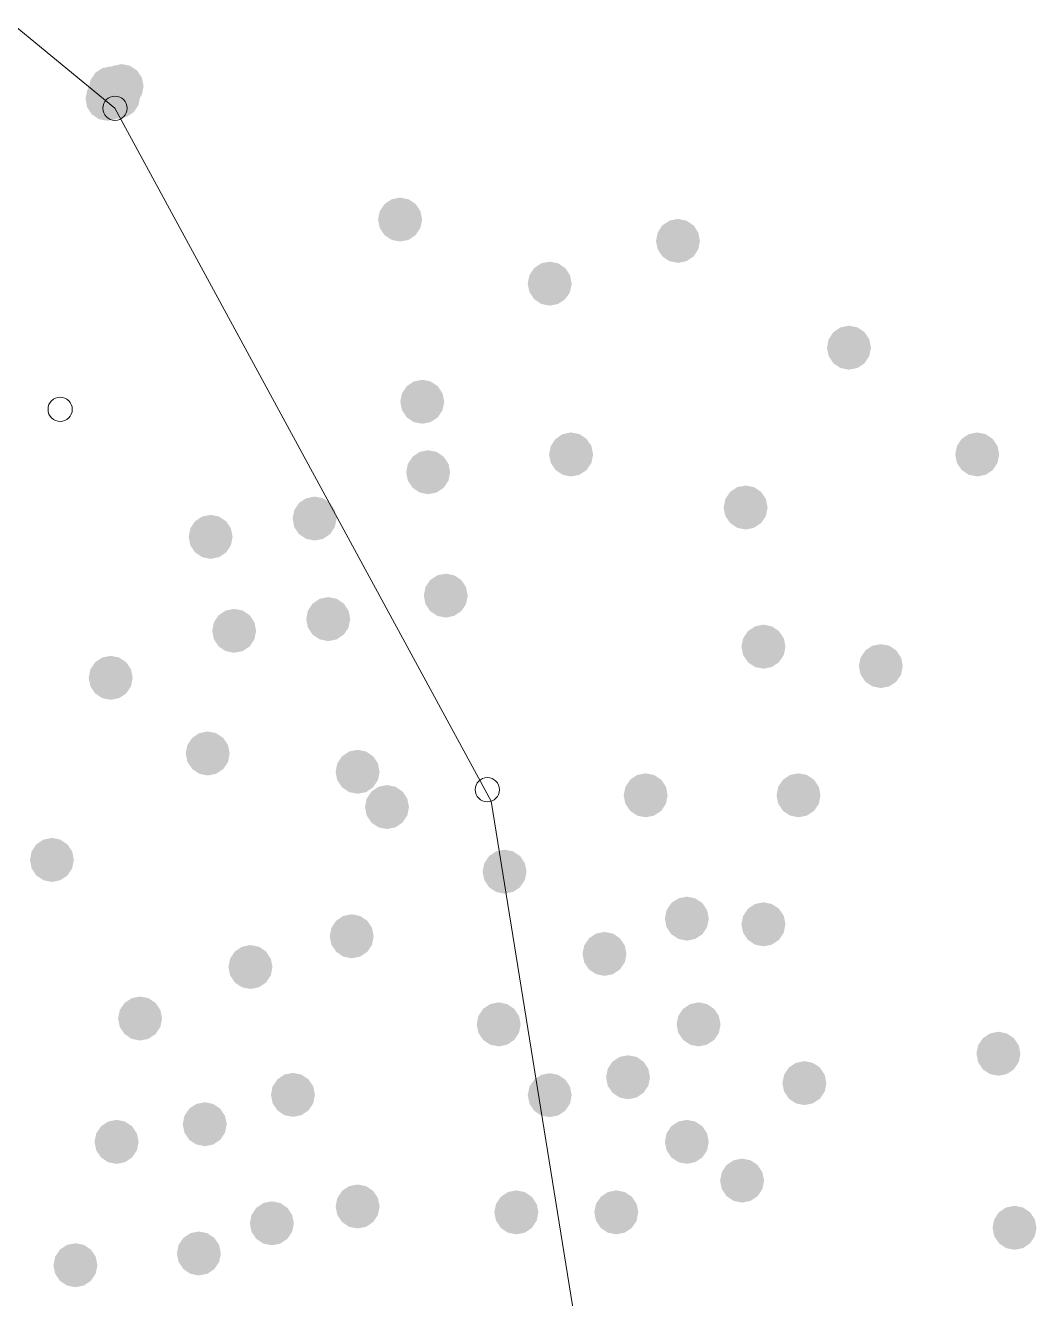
# Model space of a CAD drawing. Header units: millimetres. Extents: x 87938 to 265635, y 330093 to 434310.
# Drawn here: x 238074 to 239385, y 387129 to 388779 of the extents above; entities that cross this region are included whole.
import ezdxf

# ---------------------------------------------------------------- set-up
doc = ezdxf.new("R2010")
doc.units = ezdxf.units.MM

# ---------------------------------------------------------------- blocks, each defined once
blk = doc.blocks.new('A$C3F56660F')
at = {"lineweight": 0}
for p, q in [((5812.8, 7148.3), (5045.8, 7777.4)), ((6300.5, 6249.9), (5812.8, 7148.3)), ((6480.9, 5132.2), (6300.5, 6249.9))]:
    blk.add_line(p, q, dxfattribs=at)
for centre, start, end in [((5812.8, 7148.3), 0, 180), ((5812.8, 7148.3), 180, 0), ((5741.7, 6758), 0, 180), ((5741.7, 6758), 180, 0), ((6295.6, 6264.8), 0, 180), ((6295.6, 6264.8), 180, 0)]:
    blk.add_arc(centre, 15.7, start, end, dxfattribs=at)
for points in [[(5807.5, 7174), (5807.5, 7202.5), (5787.3, 7194.2), (5796.5, 7200.4)], [(5821.4, 7176.9), (5801.2, 7197.1), (5792.9, 7176.9), (5795.1, 7187.8)], [(5821.4, 7176.9), (5821.4, 7205.5), (5801.2, 7197.1), (5810.5, 7203.3)], [(5807.5, 7174), (5827.6, 7194.2), (5807.5, 7202.5), (5818.4, 7200.4)], [(5821.4, 7176.9), (5841.6, 7197.1), (5821.4, 7205.5), (5832.3, 7203.3)], [(5821.4, 7176.9), (5849.9, 7176.9), (5841.6, 7197.1), (5847.7, 7187.8)], [(5803, 7160.5), (5782.8, 7180.6), (5774.5, 7160.5), (5776.7, 7171.4)], [(5807.5, 7174), (5787.3, 7194.2), (5778.9, 7174), (5781.1, 7184.9)], [(5803, 7160.5), (5803, 7189), (5782.8, 7180.6), (5792.1, 7186.8)], [(5817, 7163.4), (5796.8, 7183.6), (5788.4, 7163.4), (5790.6, 7174.3)], [(5817, 7163.4), (5817, 7191.9), (5796.8, 7183.6), (5806, 7189.7)], [(5803, 7160.5), (5823.2, 7180.6), (5803, 7189), (5813.9, 7186.8)], [(5803, 7160.5), (5831.5, 7160.5), (5823.2, 7180.6), (5829.3, 7171.4)], [(5807.5, 7174), (5836, 7174), (5827.6, 7194.2), (5833.8, 7184.9)], [(5817, 7163.4), (5837.1, 7183.6), (5817, 7191.9), (5827.9, 7189.7)], [(5817, 7163.4), (5845.5, 7163.4), (5837.1, 7183.6), (5843.3, 7174.3)], [(5807.5, 7174), (5778.9, 7174), (5787.3, 7153.9), (5781.1, 7163.1)], [(5807.5, 7174), (5787.3, 7153.9), (5807.5, 7145.5), (5796.5, 7147.7)], [(5817, 7163.4), (5788.4, 7163.4), (5796.8, 7143.2), (5790.6, 7152.5)], [(5821.4, 7176.9), (5792.9, 7176.9), (5801.2, 7156.8), (5795.1, 7166)], [(5817, 7163.4), (5796.8, 7143.2), (5817, 7134.9), (5806, 7137.1)], [(5821.4, 7176.9), (5801.2, 7156.8), (5821.4, 7148.4), (5810.5, 7150.6)], [(5807.5, 7174), (5807.5, 7145.5), (5827.6, 7153.9), (5818.4, 7147.7)], [(5807.5, 7174), (5827.6, 7153.9), (5836, 7174), (5833.8, 7163.1)], [(5817, 7163.4), (5817, 7134.9), (5837.1, 7143.2), (5827.9, 7137.1)], [(5817, 7163.4), (5837.1, 7143.2), (5845.5, 7163.4), (5843.3, 7152.5)], [(5821.4, 7176.9), (5821.4, 7148.4), (5841.6, 7156.8), (5832.3, 7150.6)], [(5821.4, 7176.9), (5841.6, 7156.8), (5849.9, 7176.9), (5847.7, 7166)], [(5803, 7160.5), (5774.5, 7160.5), (5782.8, 7140.3), (5776.7, 7149.6)], [(5803, 7160.5), (5782.8, 7140.3), (5803, 7132), (5792.1, 7134.1)], [(5803, 7160.5), (5803, 7132), (5823.2, 7140.3), (5813.9, 7134.1)], [(5803, 7160.5), (5823.2, 7140.3), (5831.5, 7160.5), (5829.3, 7149.6)], [(6182.4, 7004), (6182.4, 7032.5), (6162.3, 7024.1), (6171.5, 7030.3)], [(6182.4, 7004), (6202.6, 7024.1), (6182.4, 7032.5), (6193.4, 7030.3)], [(6182.4, 7004), (6162.3, 7024.1), (6153.9, 7004), (6156.1, 7014.9)], [(6182.4, 7004), (6211, 7004), (6202.6, 7024.1), (6208.8, 7014.9)], [(6182.4, 7004), (6153.9, 7004), (6162.3, 6983.8), (6156.1, 6993.1)], [(6182.4, 7004), (6162.3, 6983.8), (6182.4, 6975.5), (6171.5, 6977.6)], [(6182.4, 7004), (6182.4, 6975.5), (6202.6, 6983.8), (6193.4, 6977.6)], [(6182.4, 7004), (6202.6, 6983.8), (6211, 7004), (6208.8, 6993.1)], [(6542.7, 6976.3), (6542.7, 7004.8), (6522.5, 6996.5), (6531.8, 7002.6)], [(6542.7, 6976.3), (6562.9, 6996.5), (6542.7, 7004.8), (6553.6, 7002.6)], [(6542.7, 6976.3), (6522.5, 6996.5), (6514.2, 6976.3), (6516.4, 6987.2)], [(6542.7, 6976.3), (6571.2, 6976.3), (6562.9, 6996.5), (6569, 6987.2)], [(6542.7, 6976.3), (6514.2, 6976.3), (6522.5, 6956.1), (6516.4, 6965.4)], [(6542.7, 6976.3), (6522.5, 6956.1), (6542.7, 6947.8), (6531.8, 6950)], [(6542.7, 6976.3), (6542.7, 6947.8), (6562.9, 6956.1), (6553.6, 6950)], [(6542.7, 6976.3), (6562.9, 6956.1), (6571.2, 6976.3), (6569, 6965.4)], [(6376.4, 6920.9), (6376.4, 6949.4), (6356.3, 6941.1), (6365.5, 6947.3)], [(6376.4, 6920.9), (6396.6, 6941.1), (6376.4, 6949.4), (6387.3, 6947.3)], [(6376.4, 6920.9), (6356.3, 6941.1), (6347.9, 6920.9), (6350.1, 6931.8)], [(6376.4, 6920.9), (6404.9, 6920.9), (6396.6, 6941.1), (6402.8, 6931.8)], [(6376.4, 6920.9), (6347.9, 6920.9), (6356.3, 6900.8), (6350.1, 6910)], [(6376.4, 6920.9), (6356.3, 6900.8), (6376.4, 6892.4), (6365.5, 6894.6)], [(6376.4, 6920.9), (6376.4, 6892.4), (6396.6, 6900.8), (6387.3, 6894.6)], [(6376.4, 6920.9), (6396.6, 6900.8), (6404.9, 6920.9), (6402.8, 6910)], [(6764.4, 6837.9), (6764.4, 6866.4), (6744.2, 6858), (6753.5, 6864.2)], [(6764.4, 6837.9), (6784.6, 6858), (6764.4, 6866.4), (6775.3, 6864.2)], [(6764.4, 6837.9), (6744.2, 6858), (6735.9, 6837.9), (6738.1, 6848.8)], [(6764.4, 6837.9), (6792.9, 6837.9), (6784.6, 6858), (6790.8, 6848.8)], [(6764.4, 6837.9), (6735.9, 6837.9), (6744.2, 6817.7), (6738.1, 6827)], [(6764.4, 6837.9), (6744.2, 6817.7), (6764.4, 6809.4), (6753.5, 6811.5)], [(6764.4, 6837.9), (6764.4, 6809.4), (6784.6, 6817.7), (6775.3, 6811.5)], [(6764.4, 6837.9), (6784.6, 6817.7), (6792.9, 6837.9), (6790.8, 6827)], [(6211.2, 6767.8), (6191, 6787.9), (6182.7, 6767.8), (6184.9, 6778.7)], [(6211.2, 6767.8), (6211.2, 6796.3), (6191, 6787.9), (6200.3, 6794.1)], [(6211.2, 6767.8), (6231.4, 6787.9), (6211.2, 6796.3), (6222.1, 6794.1)], [(6211.2, 6767.8), (6239.7, 6767.8), (6231.4, 6787.9), (6237.5, 6778.7)], [(6211.2, 6767.8), (6182.7, 6767.8), (6191, 6747.6), (6184.9, 6756.9)], [(6211.2, 6767.8), (6191, 6747.6), (6211.2, 6739.3), (6200.3, 6741.4)], [(6211.2, 6767.8), (6211.2, 6739.3), (6231.4, 6747.6), (6222.1, 6741.4)], [(6211.2, 6767.8), (6231.4, 6747.6), (6239.7, 6767.8), (6237.5, 6756.9)], [(6404.1, 6699.4), (6384, 6719.6), (6375.6, 6699.4), (6377.8, 6710.4)], [(6404.1, 6699.4), (6404.1, 6728), (6384, 6719.6), (6393.2, 6725.8)], [(6404.1, 6699.4), (6424.3, 6719.6), (6404.1, 6728), (6415.1, 6725.8)], [(6404.1, 6699.4), (6432.7, 6699.4), (6424.3, 6719.6), (6430.5, 6710.4)], [(6930.7, 6699.4), (6910.5, 6719.6), (6902.2, 6699.4), (6904.3, 6710.4)], [(6930.7, 6699.4), (6930.7, 6728), (6910.5, 6719.6), (6919.8, 6725.8)], [(6930.7, 6699.4), (6950.8, 6719.6), (6930.7, 6728), (6941.6, 6725.8)], [(6930.7, 6699.4), (6959.2, 6699.4), (6950.8, 6719.6), (6957, 6710.4)], [(6218.8, 6676.4), (6218.8, 6704.9), (6198.7, 6696.6), (6207.9, 6702.8)], [(6218.8, 6676.4), (6239, 6696.6), (6218.8, 6704.9), (6229.7, 6702.8)], [(6218.8, 6676.4), (6198.7, 6696.6), (6190.3, 6676.4), (6192.5, 6687.3)], [(6218.8, 6676.4), (6247.3, 6676.4), (6239, 6696.6), (6245.2, 6687.3)], [(6404.1, 6699.4), (6375.6, 6699.4), (6384, 6679.3), (6377.8, 6688.5)], [(6404.1, 6699.4), (6384, 6679.3), (6404.1, 6670.9), (6393.2, 6673.1)], [(6404.1, 6699.4), (6404.1, 6670.9), (6424.3, 6679.3), (6415.1, 6673.1)], [(6404.1, 6699.4), (6424.3, 6679.3), (6432.7, 6699.4), (6430.5, 6688.5)], [(6930.7, 6699.4), (6902.2, 6699.4), (6910.5, 6679.3), (6904.3, 6688.5)], [(6930.7, 6699.4), (6910.5, 6679.3), (6930.7, 6670.9), (6919.8, 6673.1)], [(6930.7, 6699.4), (6930.7, 6670.9), (6950.8, 6679.3), (6941.6, 6673.1)], [(6930.7, 6699.4), (6950.8, 6679.3), (6959.2, 6699.4), (6957, 6688.5)], [(6218.8, 6676.4), (6190.3, 6676.4), (6198.7, 6656.3), (6192.5, 6665.5)], [(6218.8, 6676.4), (6198.7, 6656.3), (6218.8, 6647.9), (6207.9, 6650.1)], [(6218.8, 6676.4), (6218.8, 6647.9), (6239, 6656.3), (6229.7, 6650.1)], [(6218.8, 6676.4), (6239, 6656.3), (6247.3, 6676.4), (6245.2, 6665.5)], [(6630.4, 6630.7), (6630.4, 6659.2), (6610.3, 6650.9), (6619.5, 6657.1)], [(6630.4, 6630.7), (6650.6, 6650.9), (6630.4, 6659.2), (6641.3, 6657.1)], [(6071.6, 6616.4), (6051.4, 6636.5), (6043.1, 6616.4), (6045.2, 6627.3)], [(6071.6, 6616.4), (6071.6, 6644.9), (6051.4, 6636.5), (6060.7, 6642.7)], [(6071.6, 6616.4), (6091.7, 6636.5), (6071.6, 6644.9), (6082.5, 6642.7)], [(6071.6, 6616.4), (6100.1, 6616.4), (6091.7, 6636.5), (6097.9, 6627.3)], [(6630.4, 6630.7), (6610.3, 6650.9), (6601.9, 6630.7), (6604.1, 6641.6)], [(6630.4, 6630.7), (6658.9, 6630.7), (6650.6, 6650.9), (6656.8, 6641.6)], [(5936.8, 6592.7), (5936.8, 6621.2), (5916.6, 6612.8), (5925.9, 6619)], [(5936.8, 6592.7), (5957, 6612.8), (5936.8, 6621.2), (5947.7, 6619)], [(6630.4, 6630.7), (6601.9, 6630.7), (6610.3, 6610.6), (6604.1, 6619.8)], [(6630.4, 6630.7), (6610.3, 6610.6), (6630.4, 6602.2), (6619.5, 6604.4)], [(6630.4, 6630.7), (6630.4, 6602.2), (6650.6, 6610.6), (6641.3, 6604.4)], [(6630.4, 6630.7), (6650.6, 6610.6), (6658.9, 6630.7), (6656.8, 6619.8)], [(5936.8, 6592.7), (5916.6, 6612.8), (5908.3, 6592.7), (5910.5, 6603.6)], [(5936.8, 6592.7), (5965.3, 6592.7), (5957, 6612.8), (5963.1, 6603.6)], [(6071.6, 6616.4), (6043.1, 6616.4), (6051.4, 6596.2), (6045.2, 6605.5)], [(6071.6, 6616.4), (6051.4, 6596.2), (6071.6, 6587.9), (6060.7, 6590)], [(6071.6, 6616.4), (6071.6, 6587.9), (6091.7, 6596.2), (6082.5, 6590)], [(6071.6, 6616.4), (6091.7, 6596.2), (6100.1, 6616.4), (6097.9, 6605.5)], [(5936.8, 6592.7), (5908.3, 6592.7), (5916.6, 6572.5), (5910.5, 6581.7)], [(5936.8, 6592.7), (5916.6, 6572.5), (5936.8, 6564.1), (5925.9, 6566.3)], [(5936.8, 6592.7), (5936.8, 6564.1), (5957, 6572.5), (5947.7, 6566.3)], [(5936.8, 6592.7), (5957, 6572.5), (5965.3, 6592.7), (5963.1, 6581.7)], [(6241.7, 6516.5), (6221.5, 6536.7), (6213.2, 6516.5), (6215.3, 6527.4)], [(6241.7, 6516.5), (6241.7, 6545), (6221.5, 6536.7), (6230.8, 6542.8)], [(6241.7, 6516.5), (6261.8, 6536.7), (6241.7, 6545), (6252.6, 6542.8)], [(6241.7, 6516.5), (6270.2, 6516.5), (6261.8, 6536.7), (6268, 6527.4)], [(6089.2, 6486), (6069.1, 6506.2), (6060.7, 6486), (6062.9, 6497)], [(6089.2, 6486), (6089.2, 6514.6), (6069.1, 6506.2), (6078.3, 6512.4)], [(6089.2, 6486), (6109.4, 6506.2), (6089.2, 6514.6), (6100.2, 6512.4)], [(6089.2, 6486), (6117.8, 6486), (6109.4, 6506.2), (6115.6, 6497)], [(6241.7, 6516.5), (6213.2, 6516.5), (6221.5, 6496.3), (6215.3, 6505.6)], [(6241.7, 6516.5), (6221.5, 6496.3), (6241.7, 6488), (6230.8, 6490.2)], [(6241.7, 6516.5), (6241.7, 6488), (6261.8, 6496.3), (6252.6, 6490.2)], [(6241.7, 6516.5), (6261.8, 6496.3), (6270.2, 6516.5), (6268, 6505.6)], [(5967.3, 6470.8), (5947.1, 6491), (5938.8, 6470.8), (5941, 6481.7)], [(5967.3, 6470.8), (5967.3, 6499.3), (5947.1, 6491), (5956.4, 6497.2)], [(5967.3, 6470.8), (5987.5, 6491), (5967.3, 6499.3), (5978.2, 6497.2)], [(5967.3, 6470.8), (5995.8, 6470.8), (5987.5, 6491), (5993.6, 6481.7)], [(6089.2, 6486), (6060.7, 6486), (6069.1, 6465.9), (6062.9, 6475.1)], [(6089.2, 6486), (6069.1, 6465.9), (6089.2, 6457.5), (6078.3, 6459.7)], [(6089.2, 6486), (6089.2, 6457.5), (6109.4, 6465.9), (6100.2, 6459.7)], [(6089.2, 6486), (6109.4, 6465.9), (6117.8, 6486), (6115.6, 6475.1)], [(5967.3, 6470.8), (5938.8, 6470.8), (5947.1, 6450.7), (5941, 6459.9)], [(5967.3, 6470.8), (5947.1, 6450.7), (5967.3, 6442.3), (5956.4, 6444.5)], [(5967.3, 6470.8), (5967.3, 6442.3), (5987.5, 6450.7), (5978.2, 6444.5)], [(5967.3, 6470.8), (5987.5, 6450.7), (5995.8, 6470.8), (5993.6, 6459.9)], [(6653.6, 6450.3), (6633.4, 6470.4), (6625, 6450.3), (6627.2, 6461.2)], [(6653.6, 6450.3), (6653.6, 6478.8), (6633.4, 6470.4), (6642.6, 6476.6)], [(6653.6, 6450.3), (6673.7, 6470.4), (6653.6, 6478.8), (6664.5, 6476.6)], [(6653.6, 6450.3), (6682.1, 6450.3), (6673.7, 6470.4), (6679.9, 6461.2)], [(6805.7, 6425.1), (6805.7, 6453.6), (6785.6, 6445.3), (6794.8, 6451.5)], [(6805.7, 6425.1), (6825.9, 6445.3), (6805.7, 6453.6), (6816.6, 6451.5)], [(5807.2, 6409.9), (5807.2, 6438.4), (5787.1, 6430.1), (5796.3, 6436.2)], [(5807.2, 6409.9), (5827.4, 6430.1), (5807.2, 6438.4), (5818.1, 6436.2)], [(6653.6, 6450.3), (6625, 6450.3), (6633.4, 6430.1), (6627.2, 6439.4)], [(6653.6, 6450.3), (6633.4, 6430.1), (6653.6, 6421.8), (6642.6, 6423.9)], [(6653.6, 6450.3), (6653.6, 6421.8), (6673.7, 6430.1), (6664.5, 6423.9)], [(6653.6, 6450.3), (6673.7, 6430.1), (6682.1, 6450.3), (6679.9, 6439.4)], [(6805.7, 6425.1), (6785.6, 6445.3), (6777.2, 6425.1), (6779.4, 6436)], [(6805.7, 6425.1), (6834.2, 6425.1), (6825.9, 6445.3), (6832.1, 6436)], [(5807.2, 6409.9), (5787.1, 6430.1), (5778.7, 6409.9), (5780.9, 6420.8)], [(5807.2, 6409.9), (5835.7, 6409.9), (5827.4, 6430.1), (5833.6, 6420.8)], [(6805.7, 6425.1), (6777.2, 6425.1), (6785.6, 6405), (6779.4, 6414.2)], [(6805.7, 6425.1), (6785.6, 6405), (6805.7, 6396.6), (6794.8, 6398.8)], [(6805.7, 6425.1), (6805.7, 6396.6), (6825.9, 6405), (6816.6, 6398.8)], [(6805.7, 6425.1), (6825.9, 6405), (6834.2, 6425.1), (6832.1, 6414.2)], [(5807.2, 6409.9), (5778.7, 6409.9), (5787.1, 6389.7), (5780.9, 6399)], [(5807.2, 6409.9), (5787.1, 6389.7), (5807.2, 6381.4), (5796.3, 6383.6)], [(5807.2, 6409.9), (5807.2, 6381.4), (5827.4, 6389.7), (5818.1, 6383.6)], [(5807.2, 6409.9), (5827.4, 6389.7), (5835.7, 6409.9), (5833.6, 6399)], [(5933, 6311.8), (5933, 6340.4), (5912.9, 6332), (5922.1, 6338.2)], [(5933, 6311.8), (5953.2, 6332), (5933, 6340.4), (5943.9, 6338.2)], [(5933, 6311.8), (5912.9, 6332), (5904.5, 6311.8), (5906.7, 6322.8)], [(5933, 6311.8), (5961.5, 6311.8), (5953.2, 6332), (5959.4, 6322.8)], [(5933, 6311.8), (5904.5, 6311.8), (5912.9, 6291.7), (5906.7, 6300.9)], [(5933, 6311.8), (5912.9, 6291.7), (5933, 6283.3), (5922.1, 6285.5)], [(5933, 6311.8), (5933, 6283.3), (5953.2, 6291.7), (5943.9, 6285.5)], [(5933, 6311.8), (5953.2, 6291.7), (5961.5, 6311.8), (5959.4, 6300.9)], [(6127.4, 6288.1), (6107.2, 6308.2), (6098.8, 6288.1), (6101, 6299)], [(6127.4, 6288.1), (6127.4, 6316.6), (6107.2, 6308.2), (6116.4, 6314.4)], [(6127.4, 6288.1), (6147.5, 6308.2), (6127.4, 6316.6), (6138.3, 6314.4)], [(6127.4, 6288.1), (6155.9, 6288.1), (6147.5, 6308.2), (6153.7, 6299)], [(6127.4, 6288.1), (6098.8, 6288.1), (6107.2, 6267.9), (6101, 6277.2)], [(6127.4, 6288.1), (6107.2, 6267.9), (6127.4, 6259.6), (6116.4, 6261.7)], [(6127.4, 6288.1), (6127.4, 6259.6), (6147.5, 6267.9), (6138.3, 6261.7)], [(6127.4, 6288.1), (6147.5, 6267.9), (6155.9, 6288.1), (6153.7, 6277.2)], [(6500.8, 6257.6), (6480.7, 6277.8), (6472.3, 6257.6), (6474.5, 6268.5)], [(6500.8, 6257.6), (6500.8, 6286.1), (6480.7, 6277.8), (6489.9, 6284)], [(6500.8, 6257.6), (6521, 6277.8), (6500.8, 6286.1), (6511.7, 6284)], [(6500.8, 6257.6), (6529.3, 6257.6), (6521, 6277.8), (6527.2, 6268.5)], [(6699, 6257.6), (6678.9, 6277.8), (6670.5, 6257.6), (6672.7, 6268.5)], [(6699, 6257.6), (6699, 6286.1), (6678.9, 6277.8), (6688.1, 6284)], [(6699, 6257.6), (6719.2, 6277.8), (6699, 6286.1), (6709.9, 6284)], [(6699, 6257.6), (6727.5, 6257.6), (6719.2, 6277.8), (6725.4, 6268.5)], [(6165.5, 6242.4), (6145.3, 6262.5), (6137, 6242.4), (6139.1, 6253.3)], [(6165.5, 6242.4), (6165.5, 6270.9), (6145.3, 6262.5), (6154.6, 6268.7)], [(6165.5, 6242.4), (6185.6, 6262.5), (6165.5, 6270.9), (6176.4, 6268.7)], [(6165.5, 6242.4), (6194, 6242.4), (6185.6, 6262.5), (6191.8, 6253.3)], [(6500.8, 6257.6), (6472.3, 6257.6), (6480.7, 6237.4), (6474.5, 6246.7)], [(6500.8, 6257.6), (6480.7, 6237.4), (6500.8, 6229.1), (6489.9, 6231.3)], [(6500.8, 6257.6), (6500.8, 6229.1), (6521, 6237.4), (6511.7, 6231.3)], [(6500.8, 6257.6), (6521, 6237.4), (6529.3, 6257.6), (6527.2, 6246.7)], [(6699, 6257.6), (6670.5, 6257.6), (6678.9, 6237.4), (6672.7, 6246.7)], [(6699, 6257.6), (6678.9, 6237.4), (6699, 6229.1), (6688.1, 6231.3)], [(6699, 6257.6), (6699, 6229.1), (6719.2, 6237.4), (6709.9, 6231.3)], [(6699, 6257.6), (6719.2, 6237.4), (6727.5, 6257.6), (6725.4, 6246.7)], [(6165.5, 6242.4), (6137, 6242.4), (6145.3, 6222.2), (6139.1, 6231.5)], [(6165.5, 6242.4), (6145.3, 6222.2), (6165.5, 6213.9), (6154.6, 6216)], [(6165.5, 6242.4), (6165.5, 6213.9), (6185.6, 6222.2), (6176.4, 6216)], [(6165.5, 6242.4), (6185.6, 6222.2), (6194, 6242.4), (6191.8, 6231.5)], [(5731, 6173.9), (5710.8, 6194), (5702.5, 6173.9), (5704.7, 6184.8)], [(5731, 6173.9), (5731, 6202.4), (5710.8, 6194), (5720.1, 6200.2)], [(5731, 6173.9), (5751.2, 6194), (5731, 6202.4), (5741.9, 6200.2)], [(5731, 6173.9), (5759.5, 6173.9), (5751.2, 6194), (5757.3, 6184.8)], [(5731, 6173.9), (5702.5, 6173.9), (5710.8, 6153.7), (5704.7, 6162.9)], [(5731, 6173.9), (5710.8, 6153.7), (5731, 6145.3), (5720.1, 6147.5)], [(5731, 6173.9), (5731, 6145.3), (5751.2, 6153.7), (5741.9, 6147.5)], [(5731, 6173.9), (5751.2, 6153.7), (5759.5, 6173.9), (5757.3, 6162.9)], [(6317.9, 6158.6), (6297.7, 6178.8), (6289.4, 6158.6), (6291.6, 6169.5)], [(6317.9, 6158.6), (6317.9, 6187.1), (6297.7, 6178.8), (6307, 6185)], [(6317.9, 6158.6), (6338.1, 6178.8), (6317.9, 6187.1), (6328.8, 6185)], [(6317.9, 6158.6), (6346.4, 6158.6), (6338.1, 6178.8), (6344.2, 6169.5)], [(6317.9, 6158.6), (6289.4, 6158.6), (6297.7, 6138.5), (6291.6, 6147.7)], [(6317.9, 6158.6), (6297.7, 6138.5), (6317.9, 6130.1), (6307, 6132.3)], [(6317.9, 6158.6), (6317.9, 6130.1), (6338.1, 6138.5), (6328.8, 6132.3)], [(6317.9, 6158.6), (6338.1, 6138.5), (6346.4, 6158.6), (6344.2, 6147.7)], [(6554.2, 6097.7), (6554.2, 6126.2), (6534, 6117.9), (6543.3, 6124)], [(6554.2, 6097.7), (6574.4, 6117.9), (6554.2, 6126.2), (6565.1, 6124)], [(6554.2, 6097.7), (6534, 6117.9), (6525.7, 6097.7), (6527.9, 6108.6)], [(6554.2, 6097.7), (6582.7, 6097.7), (6574.4, 6117.9), (6580.5, 6108.6)], [(6653.6, 6090.4), (6633.4, 6110.5), (6625, 6090.4), (6627.2, 6101.3)], [(6653.6, 6090.4), (6653.6, 6118.9), (6633.4, 6110.5), (6642.6, 6116.7)], [(6653.6, 6090.4), (6673.7, 6110.5), (6653.6, 6118.9), (6664.5, 6116.7)], [(6653.6, 6090.4), (6682.1, 6090.4), (6673.7, 6110.5), (6679.9, 6101.3)], [(6119.7, 6074.9), (6099.6, 6095), (6091.2, 6074.9), (6093.4, 6085.8)], [(6119.7, 6074.9), (6119.7, 6103.4), (6099.6, 6095), (6108.8, 6101.2)], [(6119.7, 6074.9), (6139.9, 6095), (6119.7, 6103.4), (6130.6, 6101.2)], [(6119.7, 6074.9), (6148.2, 6074.9), (6139.9, 6095), (6146.1, 6085.8)], [(6554.2, 6097.7), (6525.7, 6097.7), (6534, 6077.5), (6527.9, 6086.8)], [(6554.2, 6097.7), (6534, 6077.5), (6554.2, 6069.2), (6543.3, 6071.4)], [(6554.2, 6097.7), (6554.2, 6069.2), (6574.4, 6077.5), (6565.1, 6071.4)], [(6554.2, 6097.7), (6574.4, 6077.5), (6582.7, 6097.7), (6580.5, 6086.8)], [(6653.6, 6090.4), (6625, 6090.4), (6633.4, 6070.2), (6627.2, 6079.5)], [(6653.6, 6090.4), (6633.4, 6070.2), (6653.6, 6061.9), (6642.6, 6064)], [(6653.6, 6090.4), (6653.6, 6061.9), (6673.7, 6070.2), (6664.5, 6064)], [(6653.6, 6090.4), (6673.7, 6070.2), (6682.1, 6090.4), (6679.9, 6079.5)], [(6119.7, 6074.9), (6091.2, 6074.9), (6099.6, 6054.7), (6093.4, 6063.9)], [(6119.7, 6074.9), (6099.6, 6054.7), (6119.7, 6046.3), (6108.8, 6048.5)], [(6119.7, 6074.9), (6119.7, 6046.3), (6139.9, 6054.7), (6130.6, 6048.5)], [(6119.7, 6074.9), (6139.9, 6054.7), (6148.2, 6074.9), (6146.1, 6063.9)], [(6447.5, 6052), (6447.5, 6080.5), (6427.3, 6072.2), (6436.6, 6078.4)], [(6447.5, 6052), (6467.6, 6072.2), (6447.5, 6080.5), (6458.4, 6078.4)], [(5988.4, 6035), (5988.4, 6063.5), (5968.3, 6055.2), (5977.5, 6061.3)], [(5988.4, 6035), (6008.6, 6055.2), (5988.4, 6063.5), (5999.4, 6061.3)], [(6447.5, 6052), (6427.3, 6072.2), (6419, 6052), (6421.1, 6062.9)], [(6447.5, 6052), (6476, 6052), (6467.6, 6072.2), (6473.8, 6062.9)], [(5988.4, 6035), (5968.3, 6055.2), (5959.9, 6035), (5962.1, 6045.9)], [(5988.4, 6035), (6017, 6035), (6008.6, 6055.2), (6014.8, 6045.9)], [(6447.5, 6052), (6419, 6052), (6427.3, 6031.9), (6421.1, 6041.1)], [(6447.5, 6052), (6427.3, 6031.9), (6447.5, 6023.5), (6436.6, 6025.7)], [(6447.5, 6052), (6447.5, 6023.5), (6467.6, 6031.9), (6458.4, 6025.7)], [(6447.5, 6052), (6467.6, 6031.9), (6476, 6052), (6473.8, 6041.1)], [(5988.4, 6035), (5959.9, 6035), (5968.3, 6014.8), (5962.1, 6024.1)], [(5988.4, 6035), (5968.3, 6014.8), (5988.4, 6006.5), (5977.5, 6008.7)], [(5988.4, 6035), (5988.4, 6006.5), (6008.6, 6014.8), (5999.4, 6008.7)], [(5988.4, 6035), (6008.6, 6014.8), (6017, 6035), (6014.8, 6024.1)], [(5845.3, 5968.3), (5845.3, 5996.8), (5825.2, 5988.4), (5834.4, 5994.6)], [(5845.3, 5968.3), (5865.5, 5988.4), (5845.3, 5996.8), (5856.2, 5994.6)], [(5845.3, 5968.3), (5825.2, 5988.4), (5816.8, 5968.3), (5819, 5979.2)], [(5845.3, 5968.3), (5873.9, 5968.3), (5865.5, 5988.4), (5871.7, 5979.2)], [(6310.3, 5960.6), (6290.1, 5980.8), (6281.8, 5960.6), (6283.9, 5971.6)], [(6310.3, 5960.6), (6310.3, 5989.2), (6290.1, 5980.8), (6299.4, 5987)], [(6310.3, 5960.6), (6330.4, 5980.8), (6310.3, 5989.2), (6321.2, 5987)], [(6310.3, 5960.6), (6338.8, 5960.6), (6330.4, 5980.8), (6336.6, 5971.6)], [(6569.4, 5960.6), (6549.3, 5980.8), (6540.9, 5960.6), (6543.1, 5971.6)], [(6569.4, 5960.6), (6569.4, 5989.2), (6549.3, 5980.8), (6558.5, 5987)], [(6569.4, 5960.6), (6589.6, 5980.8), (6569.4, 5989.2), (6580.3, 5987)], [(6569.4, 5960.6), (6597.9, 5960.6), (6589.6, 5980.8), (6595.8, 5971.6)], [(5845.3, 5968.3), (5816.8, 5968.3), (5825.2, 5948.1), (5819, 5957.3)], [(5845.3, 5968.3), (5825.2, 5948.1), (5845.3, 5939.7), (5834.4, 5941.9)], [(5845.3, 5968.3), (5845.3, 5939.7), (5865.5, 5948.1), (5856.2, 5941.9)], [(5845.3, 5968.3), (5865.5, 5948.1), (5873.9, 5968.3), (5871.7, 5957.3)], [(6310.3, 5960.6), (6281.8, 5960.6), (6290.1, 5940.5), (6283.9, 5949.7)], [(6310.3, 5960.6), (6290.1, 5940.5), (6310.3, 5932.1), (6299.4, 5934.3)], [(6310.3, 5960.6), (6310.3, 5932.1), (6330.4, 5940.5), (6321.2, 5934.3)], [(6310.3, 5960.6), (6330.4, 5940.5), (6338.8, 5960.6), (6336.6, 5949.7)], [(6569.4, 5960.6), (6540.9, 5960.6), (6549.3, 5940.5), (6543.1, 5949.7)], [(6569.4, 5960.6), (6549.3, 5940.5), (6569.4, 5932.1), (6558.5, 5934.3)], [(6569.4, 5960.6), (6569.4, 5932.1), (6589.6, 5940.5), (6580.3, 5934.3)], [(6569.4, 5960.6), (6589.6, 5940.5), (6597.9, 5960.6), (6595.8, 5949.7)], [(6958.2, 5922.6), (6938, 5942.7), (6929.7, 5922.6), (6931.8, 5933.5)], [(6958.2, 5922.6), (6958.2, 5951.1), (6938, 5942.7), (6947.3, 5948.9)], [(6958.2, 5922.6), (6978.3, 5942.7), (6958.2, 5951.1), (6969.1, 5948.9)], [(6958.2, 5922.6), (6986.7, 5922.6), (6978.3, 5942.7), (6984.5, 5933.5)], [(6478, 5892.1), (6457.8, 5912.3), (6449.5, 5892.1), (6451.6, 5903)], [(6478, 5892.1), (6478, 5920.6), (6457.8, 5912.3), (6467.1, 5918.5)], [(6478, 5892.1), (6498.1, 5912.3), (6478, 5920.6), (6488.9, 5918.5)], [(6478, 5892.1), (6506.5, 5892.1), (6498.1, 5912.3), (6504.3, 5903)], [(6706.6, 5884.5), (6706.6, 5913), (6686.5, 5904.7), (6695.7, 5910.8)], [(6706.6, 5884.5), (6726.8, 5904.7), (6706.6, 5913), (6717.5, 5910.8)], [(6958.2, 5922.6), (6929.7, 5922.6), (6938, 5902.4), (6931.8, 5911.7)], [(6958.2, 5922.6), (6938, 5902.4), (6958.2, 5894.1), (6947.3, 5896.2)], [(6958.2, 5922.6), (6958.2, 5894.1), (6978.3, 5902.4), (6969.1, 5896.2)], [(6958.2, 5922.6), (6978.3, 5902.4), (6986.7, 5922.6), (6984.5, 5911.7)], [(6043.5, 5869.3), (6043.5, 5897.8), (6023.4, 5889.4), (6032.6, 5895.6)], [(6043.5, 5869.3), (6063.7, 5889.4), (6043.5, 5897.8), (6054.4, 5895.6)], [(6376.4, 5868.9), (6376.4, 5897.4), (6356.3, 5889), (6365.5, 5895.2)], [(6376.4, 5868.9), (6396.6, 5889), (6376.4, 5897.4), (6387.3, 5895.2)], [(6478, 5892.1), (6449.5, 5892.1), (6457.8, 5872), (6451.6, 5881.2)], [(6478, 5892.1), (6457.8, 5872), (6478, 5863.6), (6467.1, 5865.8)], [(6478, 5892.1), (6478, 5863.6), (6498.1, 5872), (6488.9, 5865.8)], [(6478, 5892.1), (6498.1, 5872), (6506.5, 5892.1), (6504.3, 5881.2)], [(6706.6, 5884.5), (6686.5, 5904.7), (6678.1, 5884.5), (6680.3, 5895.4)], [(6706.6, 5884.5), (6735.1, 5884.5), (6726.8, 5904.7), (6733, 5895.4)], [(6043.5, 5869.3), (6023.4, 5889.4), (6015, 5869.3), (6017.2, 5880.2)], [(6043.5, 5869.3), (6072, 5869.3), (6063.7, 5889.4), (6069.9, 5880.2)], [(6376.4, 5868.9), (6356.3, 5889), (6347.9, 5868.9), (6350.1, 5879.8)], [(6376.4, 5868.9), (6404.9, 5868.9), (6396.6, 5889), (6402.8, 5879.8)], [(6706.6, 5884.5), (6678.1, 5884.5), (6686.5, 5864.3), (6680.3, 5873.6)], [(6706.6, 5884.5), (6686.5, 5864.3), (6706.6, 5856), (6695.7, 5858.2)], [(6706.6, 5884.5), (6706.6, 5856), (6726.8, 5864.3), (6717.5, 5858.2)], [(6706.6, 5884.5), (6726.8, 5864.3), (6735.1, 5884.5), (6733, 5873.6)], [(5929.2, 5831.2), (5929.2, 5859.7), (5909, 5851.4), (5918.3, 5857.5)], [(5929.2, 5831.2), (5949.3, 5851.4), (5929.2, 5859.7), (5940.1, 5857.5)], [(6043.5, 5869.3), (6015, 5869.3), (6023.4, 5849.1), (6017.2, 5858.4)], [(6043.5, 5869.3), (6023.4, 5849.1), (6043.5, 5840.8), (6032.6, 5842.9)], [(6043.5, 5869.3), (6043.5, 5840.8), (6063.7, 5849.1), (6054.4, 5842.9)], [(6043.5, 5869.3), (6063.7, 5849.1), (6072, 5869.3), (6069.9, 5858.4)], [(6376.4, 5868.9), (6347.9, 5868.9), (6356.3, 5848.7), (6350.1, 5858)], [(6376.4, 5868.9), (6356.3, 5848.7), (6376.4, 5840.4), (6365.5, 5842.5)], [(6376.4, 5868.9), (6376.4, 5840.4), (6396.6, 5848.7), (6387.3, 5842.5)], [(6376.4, 5868.9), (6396.6, 5848.7), (6404.9, 5868.9), (6402.8, 5858)], [(5929.2, 5831.2), (5909, 5851.4), (5900.7, 5831.2), (5902.8, 5842.1)], [(5929.2, 5831.2), (5957.7, 5831.2), (5949.3, 5851.4), (5955.5, 5842.1)], [(5814.9, 5808.4), (5794.7, 5828.5), (5786.3, 5808.4), (5788.5, 5819.3)], [(5814.9, 5808.4), (5814.9, 5836.9), (5794.7, 5828.5), (5803.9, 5834.7)], [(5814.9, 5808.4), (5835, 5828.5), (5814.9, 5836.9), (5825.8, 5834.7)], [(5814.9, 5808.4), (5843.4, 5808.4), (5835, 5828.5), (5841.2, 5819.3)], [(5929.2, 5831.2), (5900.7, 5831.2), (5909, 5811), (5902.8, 5820.3)], [(5929.2, 5831.2), (5909, 5811), (5929.2, 5802.7), (5918.3, 5804.9)], [(5929.2, 5831.2), (5929.2, 5802.7), (5949.3, 5811), (5940.1, 5804.9)], [(5929.2, 5831.2), (5949.3, 5811), (5957.7, 5831.2), (5955.5, 5820.3)], [(6554.2, 5808.4), (6534, 5828.5), (6525.7, 5808.4), (6527.9, 5819.3)], [(6554.2, 5808.4), (6554.2, 5836.9), (6534, 5828.5), (6543.3, 5834.7)], [(6554.2, 5808.4), (6574.4, 5828.5), (6554.2, 5836.9), (6565.1, 5834.7)], [(6554.2, 5808.4), (6582.7, 5808.4), (6574.4, 5828.5), (6580.5, 5819.3)], [(5814.9, 5808.4), (5786.3, 5808.4), (5794.7, 5788.2), (5788.5, 5797.4)], [(5814.9, 5808.4), (5794.7, 5788.2), (5814.9, 5779.8), (5803.9, 5782)], [(5814.9, 5808.4), (5814.9, 5779.8), (5835, 5788.2), (5825.8, 5782)], [(5814.9, 5808.4), (5835, 5788.2), (5843.4, 5808.4), (5841.2, 5797.4)], [(6554.2, 5808.4), (6525.7, 5808.4), (6534, 5788.2), (6527.9, 5797.4)], [(6554.2, 5808.4), (6534, 5788.2), (6554.2, 5779.8), (6543.3, 5782)], [(6554.2, 5808.4), (6554.2, 5779.8), (6574.4, 5788.2), (6565.1, 5782)], [(6554.2, 5808.4), (6574.4, 5788.2), (6582.7, 5808.4), (6580.5, 5797.4)], [(6625.8, 5758.1), (6605.7, 5778.3), (6597.3, 5758.1), (6599.5, 5769)], [(6625.8, 5758.1), (6625.8, 5786.7), (6605.7, 5778.3), (6614.9, 5784.5)], [(6625.8, 5758.1), (6646, 5778.3), (6625.8, 5786.7), (6636.8, 5784.5)], [(6625.8, 5758.1), (6654.4, 5758.1), (6646, 5778.3), (6652.2, 5769)], [(6127.4, 5724.6), (6107.2, 5744.8), (6098.8, 5724.6), (6101, 5735.5)], [(6127.4, 5724.6), (6127.4, 5753.1), (6107.2, 5744.8), (6116.4, 5750.9)], [(6127.4, 5724.6), (6147.5, 5744.8), (6127.4, 5753.1), (6138.3, 5750.9)], [(6127.4, 5724.6), (6155.9, 5724.6), (6147.5, 5744.8), (6153.7, 5735.5)], [(6333.2, 5717), (6333.2, 5745.5), (6313, 5737.1), (6322.2, 5743.3)], [(6333.2, 5717), (6353.3, 5737.1), (6333.2, 5745.5), (6344.1, 5743.3)], [(6462.7, 5717), (6462.7, 5745.5), (6442.6, 5737.1), (6451.8, 5743.3)], [(6462.7, 5717), (6482.9, 5737.1), (6462.7, 5745.5), (6473.6, 5743.3)], [(6625.8, 5758.1), (6597.3, 5758.1), (6605.7, 5738), (6599.5, 5747.2)], [(6625.8, 5758.1), (6605.7, 5738), (6625.8, 5729.6), (6614.9, 5731.8)], [(6625.8, 5758.1), (6625.8, 5729.6), (6646, 5738), (6636.8, 5731.8)], [(6625.8, 5758.1), (6646, 5738), (6654.4, 5758.1), (6652.2, 5747.2)], [(6016.2, 5702.8), (6016.2, 5731.3), (5996, 5722.9), (6005.3, 5729.1)], [(6016.2, 5702.8), (6036.3, 5722.9), (6016.2, 5731.3), (6027.1, 5729.1)], [(6333.2, 5717), (6313, 5737.1), (6304.6, 5717), (6306.8, 5727.9)], [(6333.2, 5717), (6361.7, 5717), (6353.3, 5737.1), (6359.5, 5727.9)], [(6462.7, 5717), (6442.6, 5737.1), (6434.2, 5717), (6436.4, 5727.9)], [(6462.7, 5717), (6491.2, 5717), (6482.9, 5737.1), (6489.1, 5727.9)], [(6016.2, 5702.8), (5996, 5722.9), (5987.7, 5702.8), (5989.8, 5713.7)], [(6016.2, 5702.8), (6044.7, 5702.8), (6036.3, 5722.9), (6042.5, 5713.7)], [(6127.4, 5724.6), (6098.8, 5724.6), (6107.2, 5704.4), (6101, 5713.7)], [(6127.4, 5724.6), (6107.2, 5704.4), (6127.4, 5696.1), (6116.4, 5698.2)], [(6127.4, 5724.6), (6127.4, 5696.1), (6147.5, 5704.4), (6138.3, 5698.2)], [(6127.4, 5724.6), (6147.5, 5704.4), (6155.9, 5724.6), (6153.7, 5713.7)], [(6333.2, 5717), (6304.6, 5717), (6313, 5696.8), (6306.8, 5706.1)], [(6333.2, 5717), (6313, 5696.8), (6333.2, 5688.5), (6322.2, 5690.6)], [(6333.2, 5717), (6333.2, 5688.5), (6353.3, 5696.8), (6344.1, 5690.6)], [(6333.2, 5717), (6353.3, 5696.8), (6361.7, 5717), (6359.5, 5706.1)], [(6462.7, 5717), (6434.2, 5717), (6442.6, 5696.8), (6436.4, 5706.1)], [(6462.7, 5717), (6442.6, 5696.8), (6462.7, 5688.5), (6451.8, 5690.6)], [(6462.7, 5717), (6462.7, 5688.5), (6482.9, 5696.8), (6473.6, 5690.6)], [(6462.7, 5717), (6482.9, 5696.8), (6491.2, 5717), (6489.1, 5706.1)], [(6979.1, 5697), (6958.9, 5717.1), (6950.6, 5697), (6952.7, 5707.9)], [(6979.1, 5697), (6979.1, 5725.5), (6958.9, 5717.1), (6968.2, 5723.3)], [(6979.1, 5697), (6999.2, 5717.1), (6979.1, 5725.5), (6990, 5723.3)], [(6979.1, 5697), (7007.6, 5697), (6999.2, 5717.1), (7005.4, 5707.9)], [(6016.2, 5702.8), (5987.7, 5702.8), (5996, 5682.6), (5989.8, 5691.9)], [(6016.2, 5702.8), (5996, 5682.6), (6016.2, 5674.3), (6005.3, 5676.4)], [(6016.2, 5702.8), (6016.2, 5674.3), (6036.3, 5682.6), (6027.1, 5676.4)], [(6016.2, 5702.8), (6036.3, 5682.6), (6044.7, 5702.8), (6042.5, 5691.9)], [(6979.1, 5697), (6950.6, 5697), (6958.9, 5676.8), (6952.7, 5686.1)], [(6979.1, 5697), (6958.9, 5676.8), (6979.1, 5668.5), (6968.2, 5670.6)], [(6979.1, 5697), (6979.1, 5668.5), (6999.2, 5676.8), (6990, 5670.6)], [(6979.1, 5697), (6999.2, 5676.8), (7007.6, 5697), (7005.4, 5686.1)], [(5921.6, 5663.7), (5901.4, 5683.8), (5893, 5663.7), (5895.2, 5674.6)], [(5921.6, 5663.7), (5921.6, 5692.2), (5901.4, 5683.8), (5910.6, 5690)], [(5921.6, 5663.7), (5941.7, 5683.8), (5921.6, 5692.2), (5932.5, 5690)], [(5921.6, 5663.7), (5950.1, 5663.7), (5941.7, 5683.8), (5947.9, 5674.6)], [(5761.5, 5648.4), (5741.3, 5668.6), (5733, 5648.4), (5735.2, 5659.4)], [(5761.5, 5648.4), (5761.5, 5677), (5741.3, 5668.6), (5750.6, 5674.8)], [(5761.5, 5648.4), (5781.7, 5668.6), (5761.5, 5677), (5772.4, 5674.8)], [(5761.5, 5648.4), (5790, 5648.4), (5781.7, 5668.6), (5787.8, 5659.4)], [(5921.6, 5663.7), (5893, 5663.7), (5901.4, 5643.5), (5895.2, 5652.8)], [(5921.6, 5663.7), (5901.4, 5643.5), (5921.6, 5635.2), (5910.6, 5637.3)], [(5921.6, 5663.7), (5921.6, 5635.2), (5941.7, 5643.5), (5932.5, 5637.3)], [(5921.6, 5663.7), (5941.7, 5643.5), (5950.1, 5663.7), (5947.9, 5652.8)], [(5761.5, 5648.4), (5733, 5648.4), (5741.3, 5628.3), (5735.2, 5637.5)], [(5761.5, 5648.4), (5741.3, 5628.3), (5761.5, 5619.9), (5750.6, 5622.1)], [(5761.5, 5648.4), (5761.5, 5619.9), (5781.7, 5628.3), (5772.4, 5622.1)], [(5761.5, 5648.4), (5781.7, 5628.3), (5790, 5648.4), (5787.8, 5637.5)]]:
    blk.add_trace(points, dxfattribs=at)
blk = doc.blocks.new('A$C3E9370D8')
blk.add_blockref('A$C3F56660F', (0, 0))

msp = doc.modelspace()

# ---------------------------------------------------------------- block references
msp.add_blockref('A$C3E9370D8', (232377.2, 381523.4))

doc.saveas('drawing.dxf')
